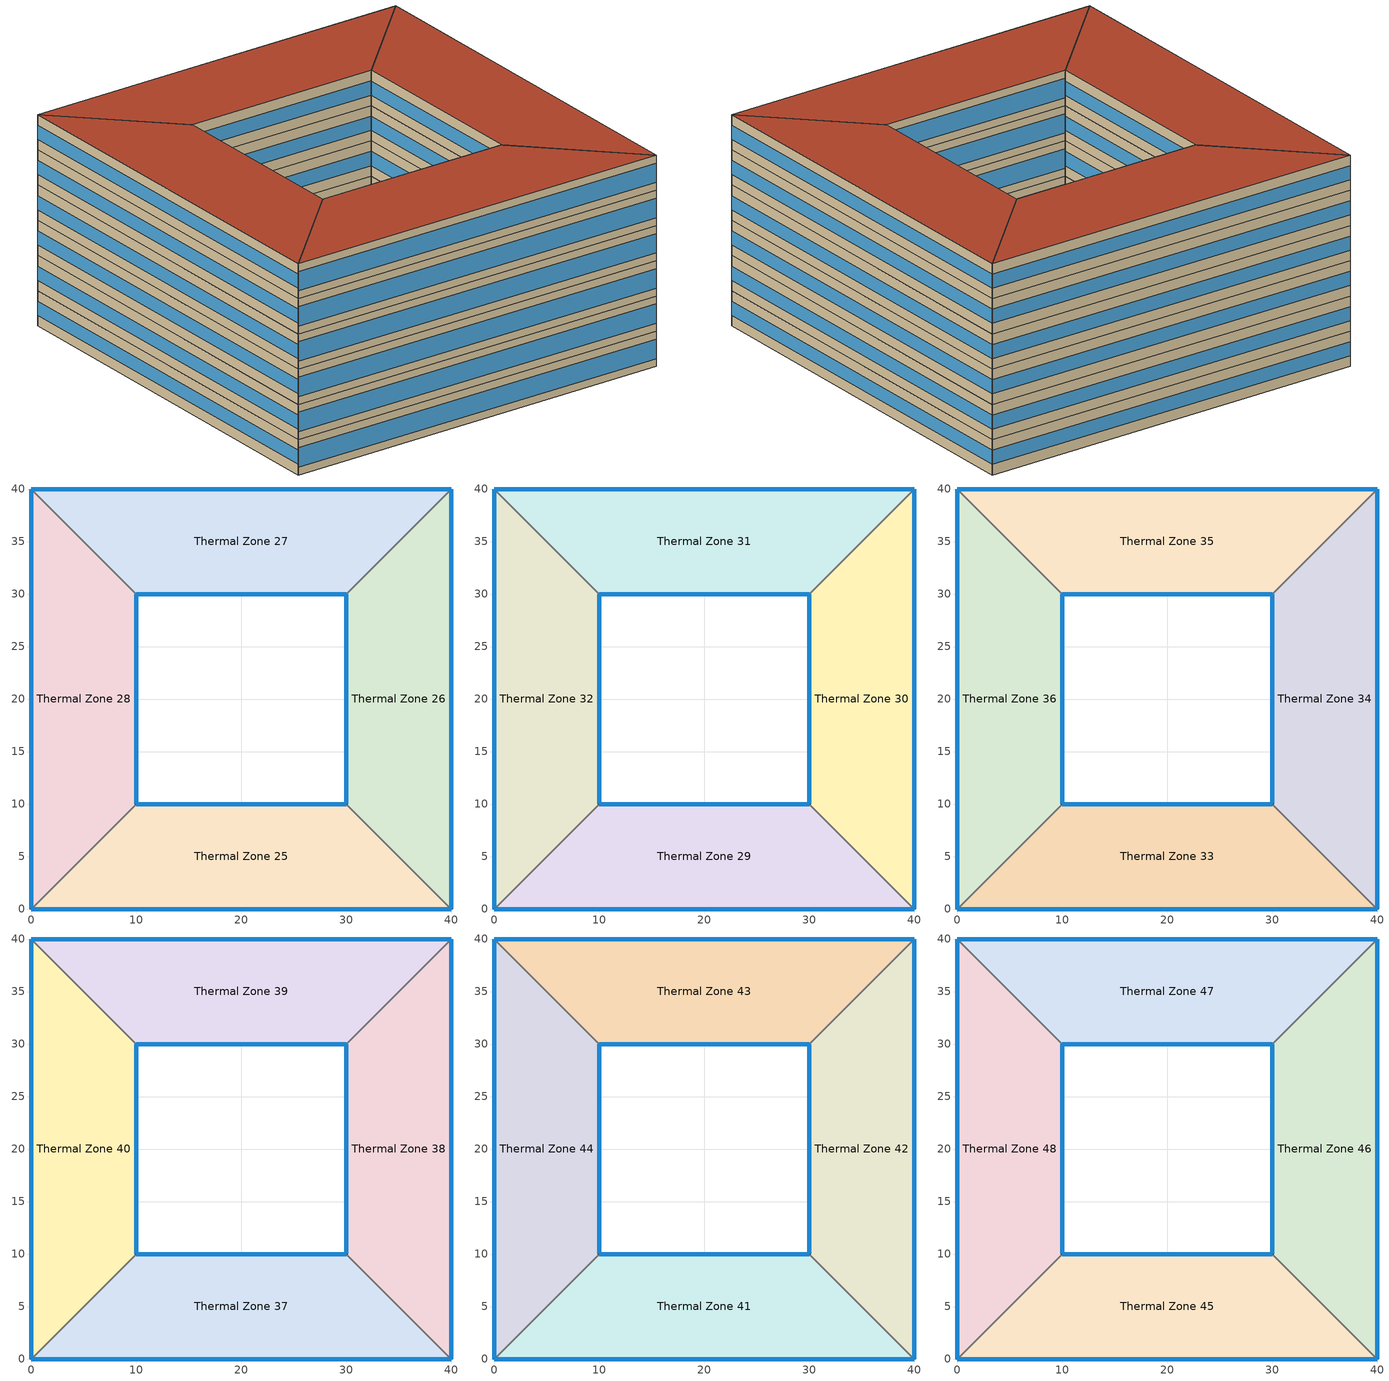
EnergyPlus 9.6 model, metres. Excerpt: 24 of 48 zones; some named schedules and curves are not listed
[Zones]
Thermal Zone 25
 floor to Thermal Zone 21 (Interior Floor): 0,0 10,10 30,10 40,0 z21
 wall outside (Ext Wall): 30,10 10,10 / 0,0 40,0 z21:24.5
 wall to Thermal Zone 28 (Interior Wall): 10,10 0,0 z21:24.5
 wall to Thermal Zone 26 (Interior Wall): 40,0 30,10 z21:24.5
 window (Ext Window): 29.99,10 10.01,10 / 0.01,0 39.99,0 z21.79:23.71
Thermal Zone 26
 floor to Thermal Zone 22 (Interior Floor): 30,10 30,30 40,40 40,0 z21
 wall outside (Ext Wall): 30,30 30,10 / 40,0 40,40 z21:24.5
 wall to Thermal Zone 27 (Interior Wall): 40,40 30,30 z21:24.5
 window (Ext Window): 30,29.99 30,10.01 / 40,0.01 40,39.99 z22.05:23.45
Thermal Zone 27
 floor to Thermal Zone 23 (Interior Floor): 10,30 0,40 40,40 30,30 z21
 wall outside (Ext Wall): 40,40 0,40 / 10,30 30,30 z21:24.5
 wall to Thermal Zone 28 (Interior Wall): 0,40 10,30 z21:24.5
 window (Ext Window): 39.99,40 0.01,40 / 10.01,30 29.99,30 z22.05:23.45
Thermal Zone 28
 floor to Thermal Zone 24 (Interior Floor): 0,40 10,30 10,10 0,0 z21
 wall outside (Ext Wall): 10,10 10,30 / 0,40 0,0 z21:24.5
 window (Ext Window): 10,10.01 10,29.99 / 0,39.99 0,0.01 z22.05:23.45
Thermal Zone 29
 floor to Thermal Zone 25 (Interior Floor): 0,0 10,10 30,10 40,0 z24.5
 wall outside (Ext Wall): 30,10 10,10 / 0,0 40,0 z24.5:28
 wall to Thermal Zone 32 (Interior Wall): 10,10 0,0 z24.5:28
 wall to Thermal Zone 30 (Interior Wall): 40,0 30,10 z24.5:28
 window (Ext Window): 29.99,10 10.01,10 / 0.01,0 39.99,0 z25.29:27.21
Thermal Zone 30
 floor to Thermal Zone 26 (Interior Floor): 30,10 30,30 40,40 40,0 z24.5
 wall outside (Ext Wall): 30,30 30,10 / 40,0 40,40 z24.5:28
 wall to Thermal Zone 31 (Interior Wall): 40,40 30,30 z24.5:28
 window (Ext Window): 30,29.99 30,10.01 / 40,0.01 40,39.99 z25.55:26.95
Thermal Zone 31
 floor to Thermal Zone 27 (Interior Floor): 10,30 0,40 40,40 30,30 z24.5
 wall outside (Ext Wall): 40,40 0,40 / 10,30 30,30 z24.5:28
 wall to Thermal Zone 32 (Interior Wall): 0,40 10,30 z24.5:28
 window (Ext Window): 39.99,40 0.01,40 / 10.01,30 29.99,30 z25.55:26.95
Thermal Zone 32
 floor to Thermal Zone 28 (Interior Floor): 0,40 10,30 10,10 0,0 z24.5
 wall outside (Ext Wall): 10,10 10,30 / 0,40 0,0 z24.5:28
 window (Ext Window): 10,10.01 10,29.99 / 0,39.99 0,0.01 z25.55:26.95
Thermal Zone 33
 floor to Thermal Zone 29 (Interior Floor): 0,0 10,10 30,10 40,0 z28
 wall outside (Ext Wall): 30,10 10,10 / 0,0 40,0 z28:31.5
 wall to Thermal Zone 36 (Interior Wall): 10,10 0,0 z28:31.5
 wall to Thermal Zone 34 (Interior Wall): 40,0 30,10 z28:31.5
 window (Ext Window): 29.99,10 10.01,10 / 0.01,0 39.99,0 z28.79:30.71
Thermal Zone 34
 floor to Thermal Zone 30 (Interior Floor): 30,10 30,30 40,40 40,0 z28
 wall outside (Ext Wall): 30,30 30,10 / 40,0 40,40 z28:31.5
 wall to Thermal Zone 35 (Interior Wall): 40,40 30,30 z28:31.5
 window (Ext Window): 30,29.99 30,10.01 / 40,0.01 40,39.99 z29.05:30.45
Thermal Zone 35
 floor to Thermal Zone 31 (Interior Floor): 10,30 0,40 40,40 30,30 z28
 wall outside (Ext Wall): 40,40 0,40 / 10,30 30,30 z28:31.5
 wall to Thermal Zone 36 (Interior Wall): 0,40 10,30 z28:31.5
 window (Ext Window): 39.99,40 0.01,40 / 10.01,30 29.99,30 z29.05:30.45
Thermal Zone 36
 floor to Thermal Zone 32 (Interior Floor): 0,40 10,30 10,10 0,0 z28
 wall outside (Ext Wall): 10,10 10,30 / 0,40 0,0 z28:31.5
 window (Ext Window): 10,10.01 10,29.99 / 0,39.99 0,0.01 z29.05:30.45
Thermal Zone 37
 floor to Thermal Zone 33 (Interior Floor): 0,0 10,10 30,10 40,0 z31.5
 wall outside (Ext Wall): 30,10 10,10 / 0,0 40,0 z31.5:35
 wall to Thermal Zone 40 (Interior Wall): 10,10 0,0 z31.5:35
 wall to Thermal Zone 38 (Interior Wall): 40,0 30,10 z31.5:35
 window (Ext Window): 29.99,10 10.01,10 / 0.01,0 39.99,0 z32.29:34.21
Thermal Zone 38
 floor to Thermal Zone 34 (Interior Floor): 30,10 30,30 40,40 40,0 z31.5
 wall outside (Ext Wall): 30,30 30,10 / 40,0 40,40 z31.5:35
 wall to Thermal Zone 39 (Interior Wall): 40,40 30,30 z31.5:35
 window (Ext Window): 30,29.99 30,10.01 / 40,0.01 40,39.99 z32.55:33.95
Thermal Zone 39
 floor to Thermal Zone 35 (Interior Floor): 10,30 0,40 40,40 30,30 z31.5
 wall outside (Ext Wall): 40,40 0,40 / 10,30 30,30 z31.5:35
 wall to Thermal Zone 40 (Interior Wall): 0,40 10,30 z31.5:35
 window (Ext Window): 39.99,40 0.01,40 / 10.01,30 29.99,30 z32.55:33.95
Thermal Zone 40
 floor to Thermal Zone 36 (Interior Floor): 0,40 10,30 10,10 0,0 z31.5
 wall outside (Ext Wall): 10,10 10,30 / 0,40 0,0 z31.5:35
 window (Ext Window): 10,10.01 10,29.99 / 0,39.99 0,0.01 z32.55:33.95
Thermal Zone 41
 floor to Thermal Zone 37 (Interior Floor): 0,0 10,10 30,10 40,0 z35
 wall outside (Ext Wall): 30,10 10,10 / 0,0 40,0 z35:38.5
 wall to Thermal Zone 44 (Interior Wall): 10,10 0,0 z35:38.5
 wall to Thermal Zone 42 (Interior Wall): 40,0 30,10 z35:38.5
 window (Ext Window): 29.99,10 10.01,10 / 0.01,0 39.99,0 z35.79:37.71
Thermal Zone 42
 floor to Thermal Zone 38 (Interior Floor): 30,10 30,30 40,40 40,0 z35
 wall outside (Ext Wall): 30,30 30,10 / 40,0 40,40 z35:38.5
 wall to Thermal Zone 43 (Interior Wall): 40,40 30,30 z35:38.5
 window (Ext Window): 30,29.99 30,10.01 / 40,0.01 40,39.99 z36.05:37.45
Thermal Zone 43
 floor to Thermal Zone 39 (Interior Floor): 10,30 0,40 40,40 30,30 z35
 wall outside (Ext Wall): 40,40 0,40 / 10,30 30,30 z35:38.5
 wall to Thermal Zone 44 (Interior Wall): 0,40 10,30 z35:38.5
 window (Ext Window): 39.99,40 0.01,40 / 10.01,30 29.99,30 z36.05:37.45
Thermal Zone 44
 floor to Thermal Zone 40 (Interior Floor): 0,40 10,30 10,10 0,0 z35
 wall outside (Ext Wall): 10,10 10,30 / 0,40 0,0 z35:38.5
 window (Ext Window): 10,10.01 10,29.99 / 0,39.99 0,0.01 z36.05:37.45
Thermal Zone 45
 floor to Thermal Zone 41 (Interior Floor): 0,0 10,10 30,10 40,0 z38.5
 wall outside (Ext Wall): 30,10 10,10 / 0,0 40,0 z38.5:42
 wall to Thermal Zone 48 (Interior Wall): 10,10 0,0 z38.5:42
 wall to Thermal Zone 46 (Interior Wall): 40,0 30,10 z38.5:42
 window (Ext Window): 29.99,10 10.01,10 / 0.01,0 39.99,0 z39.29:41.21
 roof outside (Ext Roof): 40,0 30,10 10,10 0,0 z42
Thermal Zone 46
 floor to Thermal Zone 42 (Interior Floor): 30,10 30,30 40,40 40,0 z38.5
 wall outside (Ext Wall): 30,30 30,10 / 40,0 40,40 z38.5:42
 wall to Thermal Zone 47 (Interior Wall): 40,40 30,30 z38.5:42
 window (Ext Window): 30,29.99 30,10.01 / 40,0.01 40,39.99 z39.55:40.95
 roof outside (Ext Roof): 40,0 40,40 30,30 30,10 z42
Thermal Zone 47
 floor to Thermal Zone 43 (Interior Floor): 10,30 0,40 40,40 30,30 z38.5
 wall outside (Ext Wall): 40,40 0,40 / 10,30 30,30 z38.5:42
 wall to Thermal Zone 48 (Interior Wall): 0,40 10,30 z38.5:42
 window (Ext Window): 39.99,40 0.01,40 / 10.01,30 29.99,30 z39.55:40.95
 roof outside (Ext Roof): 30,30 40,40 0,40 10,30 z42
Thermal Zone 48
 floor to Thermal Zone 44 (Interior Floor): 0,40 10,30 10,10 0,0 z38.5
 wall outside (Ext Wall): 10,10 10,30 / 0,40 0,0 z38.5:42
 window (Ext Window): 10,10.01 10,29.99 / 0,39.99 0,0.01 z39.55:40.95
 roof outside (Ext Roof): 0,0 10,10 10,30 0,40 z42
[Building]
Building 1: North Axis {deg}=-0
[Site:Location]
Washington Dc Dulles IntL Ar: Latitude {deg}=38.98; Longitude {deg}=-77.47; Time Zone {hr}=-5; Elevation {m}=82
[SizingPeriod:DesignDay] Month=7; Day of Month=21; Day Type=SummerDesignDay; Daily Dry-Bulb Temperature Range {deltaC}=14.4; Dry-Bulb Temperature Range Modifier Type=DefaultMultipliers; Barometric Pressure {Pa}=86790; Wind Speed {m/s}=5; Wind Direction {deg}=340; Rain Indicator=No; Snow Indicator=No; Daylight Saving Time Indicator=No; Solar Model Indicator=ASHRAETau; ASHRAE Clear Sky Optical Depth for Beam Irradiance (taub)=0.339; ASHRAE Clear Sky Optical Depth for Diffuse Irradiance (taud)=2.366; Begin Environment Reset Mode=FullResetAtBeginEnvironment
Name | Maximum Dry-Bulb Temperature {C} | Humidity Condition Type | Wetbulb or DewPoint at Maximum Dry-Bulb {C} | Enthalpy at Maximum Dry-Bulb {J/kg}
SALT-LAKE-CITY-IAP Ann Clg .4% Condns DB=>MWB | 36.5 | Wetbulb | 17.1
SALT-LAKE-CITY-IAP Ann Clg .4% Condns DP=>MDB | 22.5 | Dewpoint | 15.6
SALT-LAKE-CITY-IAP Ann Clg .4% Condns Enth=>MDB | 30.8 | Enthalpy |  | 59300
SALT-LAKE-CITY-IAP Ann Clg .4% Condns WB=>MDB | 31.2 | Wetbulb | 19
[Material] Thermal Absorptance=0.9
Name | Roughness | Thickness m | Conductivity W/m-K | Density kg/m3 | Specific Heat J/kg-K | Solar Absorptance | Visible Absorptance
wall metal | Smooth | 0.2 | 45.28 | 7824 | 500 | 0.7 | 0.7
roof metal | Smooth | 0.25 | 45.28 | 7824 | 500 | 0.7 | 0.7
Wall Insulation [30]; Roof Insulation [38] | MediumRough | 0.1693 | 0.049 | 265 | 836.8 | 0.7 | 0.7
F16 Acoustic tile | MediumSmooth | 0.0191 | 0.06 | 368 | 590 | 0.3 | 0.3
M11 100mm lightweight concrete | MediumRough | 0.1016 | 0.53 | 1280 | 840 | 0.5 | 0.5
G01a 19mm gypsum board | MediumSmooth | 0.019 | 0.16 | 800 | 1090 | 0.4 | 0.4
[Material:AirGap]
Name | Thermal Resistance m2-K/W
F04 Wall air space resistance | 0.15
F05 Ceiling air space resistance | 0.18
[WindowMaterial:SimpleGlazingSystem]
Window Material Simple Glazing System: U-Factor W/m2-K=1.2; Solar Heat Gain Coefficient=0.25
[Construction]
Ext Roof: roof metal, Roof Insulation [38]
Ext Wall: wall metal, Wall Insulation [30]
Ext Window: Window Material Simple Glazing System
Interior Floor: F16 Acoustic tile, F05 Ceiling air space resistance, M11 100mm lightweight concrete
Interior Wall: G01a 19mm gypsum board, F04 Wall air space resistance, G01a 19mm gypsum board
[Zone]
Thermal Zone 25; Thermal Zone 26; Thermal Zone 27; Thermal Zone 28: 0, 0, 0, 21, , 1, , , , , , Yes
Thermal Zone 29; Thermal Zone 30; Thermal Zone 31; Thermal Zone 32: 0, 0, 0, 24.5, , 1, , , , , , Yes
Thermal Zone 33; Thermal Zone 34; Thermal Zone 35; Thermal Zone 36: 0, 0, 0, 28, , 1, , , , , , Yes
Thermal Zone 37; Thermal Zone 38; Thermal Zone 39; Thermal Zone 40: 0, 0, 0, 31.5, , 1, , , , , , Yes
Thermal Zone 41; Thermal Zone 42; Thermal Zone 43; Thermal Zone 44: 0, 0, 0, 35, , 1, , , , , , Yes
Thermal Zone 45; Thermal Zone 46; Thermal Zone 47; Thermal Zone 48: 0, 0, 0, 38.5, , 1, , , , , , Yes
[ZoneControl:Thermostat] Temperature Difference Between Cutout And Setpoint deltaC=0
Name | Zone or ZoneList | Control Type Schedule | Control 1
Thermal Zone 25 Thermostat | Thermal Zone 25 | Thermal Zone 25 Thermostat Schedule | Thermostat Setpoint Dual Setpoint 25
Thermal Zone 26 Thermostat | Thermal Zone 26 | Thermal Zone 26 Thermostat Schedule | Thermostat Setpoint Dual Setpoint 26
Thermal Zone 27 Thermostat | Thermal Zone 27 | Thermal Zone 27 Thermostat Schedule | Thermostat Setpoint Dual Setpoint 27
Thermal Zone 28 Thermostat | Thermal Zone 28 | Thermal Zone 28 Thermostat Schedule | Thermostat Setpoint Dual Setpoint 28
Thermal Zone 29 Thermostat | Thermal Zone 29 | Thermal Zone 29 Thermostat Schedule | Thermostat Setpoint Dual Setpoint 29
Thermal Zone 30 Thermostat | Thermal Zone 30 | Thermal Zone 30 Thermostat Schedule | Thermostat Setpoint Dual Setpoint 30
Thermal Zone 31 Thermostat | Thermal Zone 31 | Thermal Zone 31 Thermostat Schedule | Thermostat Setpoint Dual Setpoint 31
Thermal Zone 32 Thermostat | Thermal Zone 32 | Thermal Zone 32 Thermostat Schedule | Thermostat Setpoint Dual Setpoint 32
Thermal Zone 33 Thermostat | Thermal Zone 33 | Thermal Zone 33 Thermostat Schedule | Thermostat Setpoint Dual Setpoint 33
Thermal Zone 34 Thermostat | Thermal Zone 34 | Thermal Zone 34 Thermostat Schedule | Thermostat Setpoint Dual Setpoint 34
Thermal Zone 35 Thermostat | Thermal Zone 35 | Thermal Zone 35 Thermostat Schedule | Thermostat Setpoint Dual Setpoint 35
Thermal Zone 36 Thermostat | Thermal Zone 36 | Thermal Zone 36 Thermostat Schedule | Thermostat Setpoint Dual Setpoint 36
Thermal Zone 37 Thermostat | Thermal Zone 37 | Thermal Zone 37 Thermostat Schedule | Thermostat Setpoint Dual Setpoint 37
Thermal Zone 38 Thermostat | Thermal Zone 38 | Thermal Zone 38 Thermostat Schedule | Thermostat Setpoint Dual Setpoint 38
Thermal Zone 39 Thermostat | Thermal Zone 39 | Thermal Zone 39 Thermostat Schedule | Thermostat Setpoint Dual Setpoint 39
Thermal Zone 40 Thermostat | Thermal Zone 40 | Thermal Zone 40 Thermostat Schedule | Thermostat Setpoint Dual Setpoint 40
Thermal Zone 41 Thermostat | Thermal Zone 41 | Thermal Zone 41 Thermostat Schedule | Thermostat Setpoint Dual Setpoint 41
Thermal Zone 42 Thermostat | Thermal Zone 42 | Thermal Zone 42 Thermostat Schedule | Thermostat Setpoint Dual Setpoint 42
Thermal Zone 43 Thermostat | Thermal Zone 43 | Thermal Zone 43 Thermostat Schedule | Thermostat Setpoint Dual Setpoint 43
Thermal Zone 44 Thermostat | Thermal Zone 44 | Thermal Zone 44 Thermostat Schedule | Thermostat Setpoint Dual Setpoint 44
Thermal Zone 45 Thermostat | Thermal Zone 45 | Thermal Zone 45 Thermostat Schedule | Thermostat Setpoint Dual Setpoint 45
Thermal Zone 46 Thermostat | Thermal Zone 46 | Thermal Zone 46 Thermostat Schedule | Thermostat Setpoint Dual Setpoint 46
Thermal Zone 47 Thermostat | Thermal Zone 47 | Thermal Zone 47 Thermostat Schedule | Thermostat Setpoint Dual Setpoint 47
Thermal Zone 48 Thermostat | Thermal Zone 48 | Thermal Zone 48 Thermostat Schedule | Thermostat Setpoint Dual Setpoint 48
[ZoneHVAC:TerminalUnit:VariableRefrigerantFlow] Terminal Unit Availability Schedule=Always On Discrete hvac_library; Cooling Supply Air Flow Rate m3/s=Autosize; No Cooling Supply Air Flow Rate m3/s=Autosize; Heating Supply Air Flow Rate m3/s=Autosize; No Heating Supply Air Flow Rate m3/s=Autosize; Cooling Outdoor Air Flow Rate m3/s=Autosize; Heating Outdoor Air Flow Rate m3/s=Autosize; No Load Outdoor Air Flow Rate m3/s=Autosize; Supply Air Fan Operating Mode Schedule=Always On Discrete hvac_library; Supply Air Fan Placement=DrawThrough; Zone Terminal Unit On Parasitic Electric Energy Use W=30; Zone Terminal Unit Off Parasitic Electric Energy Use W=20; Rated Heating Capacity Sizing Ratio W/W=1; Maximum Outdoor Dry-Bulb Temperature for Supplemental Heater Operation C=6.58437e-312
Name | Supply Air Fan Object | Outside Air Mixer Object | Cooling Coil Object | Heating Coil Object
VRF Zone Terminal 40 | VRF Zone Terminal Fan 40 | VRF Zone Terminal 40 OA Mixer | VRF Zone Terminal Cooling Coil 40 | VRF Zone Terminal Heating Coil 40
VRF Zone Terminal 41 | VRF Zone Terminal Fan 41 | VRF Zone Terminal 41 OA Mixer | VRF Zone Terminal Cooling Coil 41 | VRF Zone Terminal Heating Coil 41
VRF Zone Terminal 42 | VRF Zone Terminal Fan 42 | VRF Zone Terminal 42 OA Mixer | VRF Zone Terminal Cooling Coil 42 | VRF Zone Terminal Heating Coil 42
VRF Zone Terminal 43 | VRF Zone Terminal Fan 43 | VRF Zone Terminal 43 OA Mixer | VRF Zone Terminal Cooling Coil 43 | VRF Zone Terminal Heating Coil 43
VRF Zone Terminal 44 | VRF Zone Terminal Fan 44 | VRF Zone Terminal 44 OA Mixer | VRF Zone Terminal Cooling Coil 44 | VRF Zone Terminal Heating Coil 44
VRF Zone Terminal 45 | VRF Zone Terminal Fan 45 | VRF Zone Terminal 45 OA Mixer | VRF Zone Terminal Cooling Coil 45 | VRF Zone Terminal Heating Coil 45
VRF Zone Terminal 46 | VRF Zone Terminal Fan 46 | VRF Zone Terminal 46 OA Mixer | VRF Zone Terminal Cooling Coil 46 | VRF Zone Terminal Heating Coil 46
VRF Zone Terminal 47 | VRF Zone Terminal Fan 47 | VRF Zone Terminal 47 OA Mixer | VRF Zone Terminal Cooling Coil 47 | VRF Zone Terminal Heating Coil 47
VRF Zone Terminal 48 | VRF Zone Terminal Fan 48 | VRF Zone Terminal 48 OA Mixer | VRF Zone Terminal Cooling Coil 48 | VRF Zone Terminal Heating Coil 48
[Coil:Cooling:DX:VariableRefrigerantFlow] Availability Schedule=Always On Discrete hvac_library; Gross Rated Total Cooling Capacity W=Autosize; Gross Rated Sensible Heat Ratio=Autosize; Rated Air Flow Rate m3/s=Autosize; Cooling Capacity Ratio Modifier Function of Temperature Curve=VRFTUCoolCapFT; Cooling Capacity Modifier Curve Function of Flow Fraction=VRFACCoolCapFFF
VRF Zone Terminal Cooling Coil 1; VRF Zone Terminal Cooling Coil 2; VRF Zone Terminal Cooling Coil 3; VRF Zone Terminal Cooling Coil 4; VRF Zone Terminal Cooling Coil 5; VRF Zone Terminal Cooling Coil 6; VRF Zone Terminal Cooling Coil 7; VRF Zone Terminal Cooling Coil 8; VRF Zone Terminal Cooling Coil 9; VRF Zone Terminal Cooling Coil 10; VRF Zone Terminal Cooling Coil 11; VRF Zone Terminal Cooling Coil 12; VRF Zone Terminal Cooling Coil 13; VRF Zone Terminal Cooling Coil 14; VRF Zone Terminal Cooling Coil 15; VRF Zone Terminal Cooling Coil 16; VRF Zone Terminal Cooling Coil 17; VRF Zone Terminal Cooling Coil 18; VRF Zone Terminal Cooling Coil 19; VRF Zone Terminal Cooling Coil 20; VRF Zone Terminal Cooling Coil 21; VRF Zone Terminal Cooling Coil 22; VRF Zone Terminal Cooling Coil 23; VRF Zone Terminal Cooling Coil 24; VRF Zone Terminal Cooling Coil 25; VRF Zone Terminal Cooling Coil 26; VRF Zone Terminal Cooling Coil 27; VRF Zone Terminal Cooling Coil 28; VRF Zone Terminal Cooling Coil 29; VRF Zone Terminal Cooling Coil 30; VRF Zone Terminal Cooling Coil 31; VRF Zone Terminal Cooling Coil 32; VRF Zone Terminal Cooling Coil 33; VRF Zone Terminal Cooling Coil 34; VRF Zone Terminal Cooling Coil 35; VRF Zone Terminal Cooling Coil 36; VRF Zone Terminal Cooling Coil 37; VRF Zone Terminal Cooling Coil 38; VRF Zone Terminal Cooling Coil 39; VRF Zone Terminal Cooling Coil 40; VRF Zone Terminal Cooling Coil 41; VRF Zone Terminal Cooling Coil 42; VRF Zone Terminal Cooling Coil 43; VRF Zone Terminal Cooling Coil 44; VRF Zone Terminal Cooling Coil 45; VRF Zone Terminal Cooling Coil 46; VRF Zone Terminal Cooling Coil 47; VRF Zone Terminal Cooling Coil 48
[Coil:Heating:DX:VariableRefrigerantFlow] Availability Schedule=Always On Discrete hvac_library; Gross Rated Heating Capacity W=Autosize; Rated Air Flow Rate m3/s=Autosize; Heating Capacity Ratio Modifier Function of Temperature Curve=Coil Heating DX Variable Refrigerant Flow 1 VRFTUHeatCAPFT; Heating Capacity Modifier Function of Flow Fraction Curve=Coil Heating DX Variable Refrigerant Flow 1 VRFACCoolCapFFF
VRF Zone Terminal Heating Coil 1; VRF Zone Terminal Heating Coil 2; VRF Zone Terminal Heating Coil 3; VRF Zone Terminal Heating Coil 4; VRF Zone Terminal Heating Coil 5; VRF Zone Terminal Heating Coil 6; VRF Zone Terminal Heating Coil 7; VRF Zone Terminal Heating Coil 8; VRF Zone Terminal Heating Coil 9; VRF Zone Terminal Heating Coil 10; VRF Zone Terminal Heating Coil 11; VRF Zone Terminal Heating Coil 12; VRF Zone Terminal Heating Coil 13; VRF Zone Terminal Heating Coil 14; VRF Zone Terminal Heating Coil 15; VRF Zone Terminal Heating Coil 16; VRF Zone Terminal Heating Coil 17; VRF Zone Terminal Heating Coil 18; VRF Zone Terminal Heating Coil 19; VRF Zone Terminal Heating Coil 20; VRF Zone Terminal Heating Coil 21; VRF Zone Terminal Heating Coil 22; VRF Zone Terminal Heating Coil 23; VRF Zone Terminal Heating Coil 24; VRF Zone Terminal Heating Coil 25; VRF Zone Terminal Heating Coil 26; VRF Zone Terminal Heating Coil 27; VRF Zone Terminal Heating Coil 28; VRF Zone Terminal Heating Coil 29; VRF Zone Terminal Heating Coil 30; VRF Zone Terminal Heating Coil 31; VRF Zone Terminal Heating Coil 32; VRF Zone Terminal Heating Coil 33; VRF Zone Terminal Heating Coil 34; VRF Zone Terminal Heating Coil 35; VRF Zone Terminal Heating Coil 36; VRF Zone Terminal Heating Coil 37; VRF Zone Terminal Heating Coil 38; VRF Zone Terminal Heating Coil 39; VRF Zone Terminal Heating Coil 40; VRF Zone Terminal Heating Coil 41; VRF Zone Terminal Heating Coil 42; VRF Zone Terminal Heating Coil 43; VRF Zone Terminal Heating Coil 44; VRF Zone Terminal Heating Coil 45; VRF Zone Terminal Heating Coil 46; VRF Zone Terminal Heating Coil 47; VRF Zone Terminal Heating Coil 48
[Fan:OnOff] Availability Schedule=Always On Discrete hvac_library; Fan Total Efficiency=0.75; Pressure Rise Pa=800; Maximum Flow Rate m3/s=Autosize; Motor Efficiency=0.8; Motor In Airstream Fraction=1; Fan Power Ratio Function of Speed Ratio Curve=Fan On Off Power Curve 19; Fan Efficiency Ratio Function of Speed Ratio Curve=Fan On Off Efficiency Curve 6
VRF Zone Terminal Fan 1; VRF Zone Terminal Fan 2; VRF Zone Terminal Fan 3; VRF Zone Terminal Fan 4; VRF Zone Terminal Fan 5; VRF Zone Terminal Fan 6; VRF Zone Terminal Fan 7; VRF Zone Terminal Fan 8; VRF Zone Terminal Fan 9; VRF Zone Terminal Fan 10; VRF Zone Terminal Fan 11; VRF Zone Terminal Fan 12; VRF Zone Terminal Fan 13; VRF Zone Terminal Fan 14; VRF Zone Terminal Fan 15; VRF Zone Terminal Fan 16; VRF Zone Terminal Fan 17; VRF Zone Terminal Fan 18; VRF Zone Terminal Fan 19; VRF Zone Terminal Fan 20; VRF Zone Terminal Fan 21; VRF Zone Terminal Fan 22; VRF Zone Terminal Fan 23; VRF Zone Terminal Fan 24; VRF Zone Terminal Fan 25; VRF Zone Terminal Fan 26; VRF Zone Terminal Fan 27; VRF Zone Terminal Fan 28; VRF Zone Terminal Fan 29; VRF Zone Terminal Fan 30; VRF Zone Terminal Fan 31; VRF Zone Terminal Fan 32; VRF Zone Terminal Fan 33; VRF Zone Terminal Fan 34; VRF Zone Terminal Fan 35; VRF Zone Terminal Fan 36; VRF Zone Terminal Fan 37; VRF Zone Terminal Fan 38; VRF Zone Terminal Fan 39; VRF Zone Terminal Fan 40; VRF Zone Terminal Fan 41; VRF Zone Terminal Fan 42; VRF Zone Terminal Fan 43; VRF Zone Terminal Fan 44; VRF Zone Terminal Fan 45; VRF Zone Terminal Fan 46; VRF Zone Terminal Fan 47; VRF Zone Terminal Fan 48
[Zone equipment]
Thermal Zone 25: VRF Zone Terminal 25
Thermal Zone 26: VRF Zone Terminal 26
